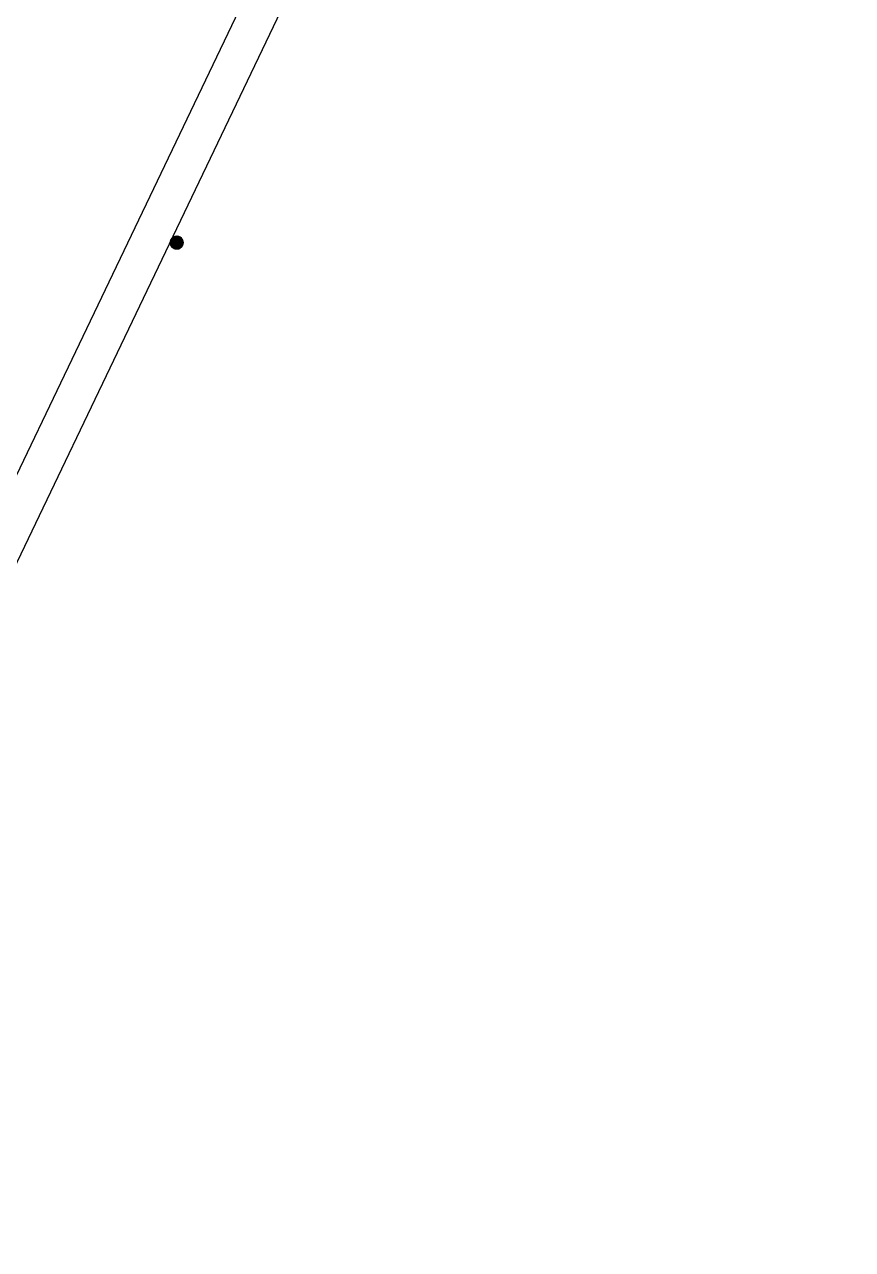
# Model space of a CAD drawing. Extents: x -1989 to 1557, y -2316 to 1157.
# Drawn here: x 1230.1 to 1556.6, y 189.9 to 673.3 of the extents above; entities that cross this region are included whole.
import ezdxf

# ---------------------------------------------------------------- set-up
doc = ezdxf.new("R2010")
doc.units = 0
doc.layers.get('0').update_dxf_attribs({"color": 13, "linetype": 'CONTINUOUS'})
doc.layers.add('COLUMN', color=5, linetype='CONTINUOUS')
doc.layers.add('SITE', color=250, linetype='CONTINUOUS')

# ---------------------------------------------------------------- blocks, each defined once
blk = doc.blocks.new('GROUP_1')
at = {"color": 7}
for p, q in [((1429.58, 2905.6), (1430.01, 2905.83)), ((1429.58, 2905.6, 190), (1430.01, 2905.83)), ((1429.58, 2905.6, 190), (1430.01, 2905.83, 190)), ((1429.89, 2905.77), (1429.72, 2905.69)), ((1430.06, 2905.85), (1429.89, 2905.77)), ((1430.01, 2905.83), (1430.97, 2906.02)), ((1430.01, 2905.83, 190), (1430.97, 2906.02)), ((1430.01, 2905.83, 190), (1430.97, 2906.02, 190)), ((1430.01, 2905.83), (1430.01, 2905.83, 190)), ((1430.23, 2905.91), (1430.06, 2905.85)), ((1430.41, 2905.96), (1430.23, 2905.91)), ((1430.6, 2905.99), (1430.41, 2905.96)), ((1430.78, 2906.01), (1430.6, 2905.99)), ((1430.97, 2906.02), (1430.78, 2906.01)), ((1431.16, 2906.01), (1430.97, 2906.02)), ((1430.97, 2906.02), (1431.93, 2905.83)), ((1430.97, 2906.02), (1430.97, 2906.02, 190)), ((1430.97, 2906.02, 190), (1431.93, 2905.83)), ((1430.97, 2906.02, 190), (1431.93, 2905.83, 190)), ((1431.34, 2905.99), (1431.16, 2906.01)), ((1431.53, 2905.96), (1431.34, 2905.99)), ((1431.71, 2905.91), (1431.53, 2905.96)), ((1431.88, 2905.85), (1431.71, 2905.91)), ((1432.06, 2905.77), (1431.88, 2905.85)), ((1431.93, 2905.83), (1432.36, 2905.6)), ((1431.93, 2905.83), (1431.93, 2905.83, 190)), ((1431.93, 2905.83, 190), (1432.36, 2905.6)), ((1431.93, 2905.83, 190), (1432.36, 2905.6, 190)), ((1432.22, 2905.69), (1432.06, 2905.77)), ((1428.47, 2903.52), (1428.66, 2904.48)), ((1428.47, 2903.52, 190), (1428.66, 2904.48)), ((1428.47, 2903.52, 190), (1428.66, 2904.48, 190)), ((1428.48, 2903.71), (1428.47, 2903.52)), ((1428.47, 2903.52), (1428.48, 2903.33)), ((1428.66, 2902.56), (1428.47, 2903.52)), ((1428.66, 2902.56, 190), (1428.47, 2903.52)), ((1428.47, 2903.52), (1428.47, 2903.52, 190)), ((1428.66, 2902.56, 190), (1428.47, 2903.52, 190)), ((1428.5, 2903.89), (1428.48, 2903.71)), ((1428.48, 2903.33), (1428.5, 2903.15)), ((1428.53, 2904.08), (1428.5, 2903.89)), ((1428.5, 2903.15), (1428.53, 2902.97)), ((1428.58, 2904.26), (1428.53, 2904.08)), ((1428.53, 2902.97), (1428.58, 2902.78)), ((1428.64, 2904.43), (1428.58, 2904.26)), ((1428.58, 2902.78), (1428.64, 2902.61)), ((1428.72, 2904.61), (1428.64, 2904.43)), ((1428.64, 2902.61), (1428.72, 2902.44)), ((1428.66, 2904.48), (1428.89, 2904.91)), ((1428.66, 2904.48, 190), (1428.89, 2904.91)), ((1428.66, 2904.48, 190), (1428.89, 2904.91, 190)), ((1428.66, 2904.48), (1428.66, 2904.48, 190)), ((1428.89, 2902.13), (1428.66, 2902.56)), ((1428.89, 2902.13, 190), (1428.66, 2902.56)), ((1428.66, 2902.56), (1428.66, 2902.56, 190)), ((1428.89, 2902.13, 190), (1428.66, 2902.56, 190)), ((1428.81, 2904.77), (1428.72, 2904.61)), ((1428.72, 2902.44), (1428.81, 2902.27)), ((1428.9, 2904.93), (1428.81, 2904.77)), ((1428.81, 2902.27), (1428.9, 2902.11)), ((1428.89, 2904.91), (1429.2, 2905.29)), ((1428.89, 2904.91, 190), (1429.2, 2905.29)), ((1428.89, 2904.91, 190), (1429.2, 2905.29, 190)), ((1428.89, 2904.91), (1428.89, 2904.91, 190)), ((1429.2, 2901.75), (1428.89, 2902.13)), ((1429.2, 2901.75, 190), (1428.89, 2902.13)), ((1428.89, 2902.13), (1428.89, 2902.13, 190)), ((1429.2, 2901.75, 190), (1428.89, 2902.13, 190)), ((1429.02, 2905.08), (1428.9, 2904.93)), ((1428.9, 2902.11), (1429.02, 2901.96)), ((1429.14, 2905.22), (1429.02, 2905.08)), ((1429.02, 2901.96), (1429.14, 2901.82)), ((1429.27, 2905.35), (1429.14, 2905.22)), ((1429.14, 2901.82), (1429.27, 2901.69)), ((1429.2, 2905.29), (1429.58, 2905.6)), ((1429.2, 2905.29, 190), (1429.58, 2905.6)), ((1429.2, 2905.29, 190), (1429.58, 2905.6, 190)), ((1429.2, 2905.29), (1429.2, 2905.29, 190)), ((1429.58, 2901.44), (1429.2, 2901.75)), ((1429.2, 2901.75), (1429.2, 2901.75, 190)), ((1429.58, 2901.44, 190), (1429.2, 2901.75)), ((1429.58, 2901.44, 190), (1429.2, 2901.75, 190)), ((1429.41, 2905.48), (1429.27, 2905.35)), ((1429.27, 2901.69), (1429.41, 2901.57)), ((1429.56, 2905.59), (1429.41, 2905.48)), ((1429.41, 2901.57), (1429.56, 2901.46)), ((1429.72, 2905.69), (1429.56, 2905.59)), ((1429.56, 2901.46), (1429.72, 2901.36)), ((1429.58, 2905.6), (1429.58, 2905.6, 190)), ((1430.01, 2901.21), (1429.58, 2901.44)), ((1430.01, 2901.21, 190), (1429.58, 2901.44)), ((1429.58, 2901.44), (1429.58, 2901.44, 190)), ((1430.01, 2901.21, 190), (1429.58, 2901.44, 190)), ((1429.72, 2901.36), (1429.89, 2901.27)), ((1429.89, 2901.27), (1430.06, 2901.19)), ((1430.97, 2901.02), (1430.01, 2901.21)), ((1430.97, 2901.02, 190), (1430.01, 2901.21)), ((1430.01, 2901.21), (1430.01, 2901.21, 190)), ((1430.97, 2901.02, 190), (1430.01, 2901.21, 190)), ((1430.06, 2901.19), (1430.23, 2901.13)), ((1430.23, 2901.13), (1430.41, 2901.08)), ((1430.41, 2901.08), (1430.6, 2901.05)), ((1430.6, 2901.05), (1430.78, 2901.03)), ((1430.78, 2901.03), (1430.97, 2901.02)), ((1431.93, 2901.21), (1430.97, 2901.02)), ((1431.93, 2901.21, 190), (1430.97, 2901.02)), ((1431.93, 2901.21, 190), (1430.97, 2901.02, 190)), ((1430.97, 2901.02), (1431.16, 2901.03)), ((1430.97, 2901.02), (1430.97, 2901.02, 190)), ((1431.16, 2901.03), (1431.34, 2901.05)), ((1431.34, 2901.05), (1431.53, 2901.08)), ((1431.53, 2901.08), (1431.71, 2901.13)), ((1431.71, 2901.13), (1431.88, 2901.19)), ((1431.88, 2901.19), (1432.06, 2901.27)), ((1432.36, 2901.44), (1431.93, 2901.21)), ((1432.36, 2901.44, 190), (1431.93, 2901.21)), ((1432.36, 2901.44, 190), (1431.93, 2901.21, 190)), ((1431.93, 2901.21), (1431.93, 2901.21, 190)), ((1432.06, 2901.27), (1432.22, 2901.36)), ((1432.38, 2905.59), (1432.22, 2905.69)), ((1432.22, 2901.36), (1432.38, 2901.46)), ((1432.36, 2905.6), (1432.74, 2905.29)), ((1432.36, 2905.6), (1432.36, 2905.6, 190)), ((1432.36, 2905.6, 190), (1432.74, 2905.29)), ((1432.36, 2905.6, 190), (1432.74, 2905.29, 190)), ((1432.74, 2901.75), (1432.36, 2901.44)), ((1432.74, 2901.75, 190), (1432.36, 2901.44)), ((1432.74, 2901.75, 190), (1432.36, 2901.44, 190)), ((1432.36, 2901.44), (1432.36, 2901.44, 190)), ((1432.53, 2905.48), (1432.38, 2905.59)), ((1432.38, 2901.46), (1432.53, 2901.57)), ((1432.67, 2905.35), (1432.53, 2905.48)), ((1432.53, 2901.57), (1432.67, 2901.69)), ((1432.8, 2905.22), (1432.67, 2905.35)), ((1432.67, 2901.69), (1432.8, 2901.82)), ((1432.74, 2905.29), (1433.05, 2904.91)), ((1432.74, 2905.29), (1432.74, 2905.29, 190)), ((1432.74, 2905.29, 190), (1433.05, 2904.91)), ((1432.74, 2905.29, 190), (1433.05, 2904.91, 190)), ((1433.05, 2902.13), (1432.74, 2901.75)), ((1433.05, 2902.13, 190), (1432.74, 2901.75)), ((1433.05, 2902.13, 190), (1432.74, 2901.75, 190)), ((1432.74, 2901.75), (1432.74, 2901.75, 190)), ((1432.92, 2905.08), (1432.8, 2905.22)), ((1432.8, 2901.82), (1432.92, 2901.96)), ((1433.04, 2904.93), (1432.92, 2905.08)), ((1432.92, 2901.96), (1433.04, 2902.11)), ((1433.14, 2904.77), (1433.04, 2904.93)), ((1433.04, 2902.11), (1433.14, 2902.27)), ((1433.05, 2904.91), (1433.28, 2904.48)), ((1433.05, 2904.91), (1433.05, 2904.91, 190)), ((1433.05, 2904.91, 190), (1433.28, 2904.48)), ((1433.05, 2904.91, 190), (1433.28, 2904.48, 190)), ((1433.28, 2902.56), (1433.05, 2902.13)), ((1433.28, 2902.56, 190), (1433.05, 2902.13)), ((1433.28, 2902.56, 190), (1433.05, 2902.13, 190)), ((1433.05, 2902.13), (1433.05, 2902.13, 190)), ((1433.22, 2904.61), (1433.14, 2904.77)), ((1433.14, 2902.27), (1433.22, 2902.44)), ((1433.3, 2904.43), (1433.22, 2904.61)), ((1433.22, 2902.44), (1433.3, 2902.61)), ((1433.28, 2904.48), (1433.47, 2903.52)), ((1433.28, 2904.48), (1433.28, 2904.48, 190)), ((1433.28, 2904.48, 190), (1433.47, 2903.52)), ((1433.28, 2904.48, 190), (1433.47, 2903.52, 190)), ((1433.47, 2903.52), (1433.28, 2902.56)), ((1433.47, 2903.52, 190), (1433.28, 2902.56)), ((1433.47, 2903.52, 190), (1433.28, 2902.56, 190)), ((1433.28, 2902.56), (1433.28, 2902.56, 190)), ((1433.36, 2904.26), (1433.3, 2904.43)), ((1433.3, 2902.61), (1433.36, 2902.78)), ((1433.41, 2904.08), (1433.36, 2904.26)), ((1433.36, 2902.78), (1433.41, 2902.97)), ((1433.44, 2903.89), (1433.41, 2904.08)), ((1433.41, 2902.97), (1433.44, 2903.15)), ((1433.46, 2903.71), (1433.44, 2903.89)), ((1433.44, 2903.15), (1433.46, 2903.33)), ((1433.47, 2903.52), (1433.46, 2903.71)), ((1433.46, 2903.33), (1433.47, 2903.52)), ((1433.47, 2903.52), (1433.47, 2903.52, 190))]:
    blk.add_line(p, q, dxfattribs=at)
at = {"layer": 'COLUMN', "color": 7}
blk.add_polyline3d([(1433.47, 2903.52, 0), (1433.39, 2904.14, 0), (1433.16, 2904.73, 0), (1432.79, 2905.23, 0), (1432.31, 2905.63, 0), (1431.74, 2905.9, 0), (1431.13, 2906.02, 0), (1430.5, 2905.98, 0), (1429.91, 2905.78, 0), (1429.38, 2905.45, 0), (1428.95, 2904.99, 0), (1428.65, 2904.44, 0), (1428.49, 2903.83, 0), (1428.49, 2903.21, 0), (1428.65, 2902.6, 0), (1428.95, 2902.05, 0), (1429.38, 2901.6, 0), (1429.91, 2901.26, 0), (1430.5, 2901.07, 0), (1431.13, 2901.03, 0), (1431.74, 2901.14, 0), (1432.31, 2901.41, 0), (1432.79, 2901.81, 0), (1433.16, 2902.32, 0), (1433.39, 2902.9, 0), (1433.47, 2903.52, 0)], close=True, dxfattribs=at)
at = {"layer": 'SITE', "color": 7}
for points in [[(1683.97, 3473.09, 0), (36.01, 27.35, 0)], [(1697.51, 3466.62, 0), (49.55, 20.88, 0)]]:
    blk.add_polyline3d(points, dxfattribs=at)
at = {"layer": 'COLUMN', "color": 7}
mesh = blk.add_polyface(dxfattribs=at)
corners = [(1428.48, 2903.33), (1428.48, 2903.71), (1428.47, 2903.52), (1428.5, 2903.15), (1428.5, 2903.89), (1428.53, 2902.97), (1428.53, 2904.08), (1428.58, 2902.78), (1428.58, 2904.26), (1428.64, 2902.61), (1428.64, 2904.43), (1428.72, 2902.44), (1428.72, 2904.61), (1428.81, 2902.27), (1428.81, 2904.77), (1428.9, 2902.11), (1428.9, 2904.93), (1429.02, 2901.96), (1429.02, 2905.08), (1429.14, 2901.82), (1429.14, 2905.22), (1429.27, 2901.69), (1429.27, 2905.35), (1429.41, 2901.57), (1429.41, 2905.48), (1429.56, 2901.46), (1429.56, 2905.59), (1429.72, 2901.36), (1429.72, 2905.69), (1429.89, 2901.27), (1429.89, 2905.77), (1430.06, 2901.19), (1430.06, 2905.85), (1430.23, 2901.13), (1430.23, 2905.91), (1430.41, 2901.08), (1430.41, 2905.96), (1430.6, 2901.05), (1430.6, 2905.99), (1430.78, 2901.03), (1430.78, 2906.01), (1430.97, 2901.02), (1430.97, 2906.02), (1431.16, 2901.03), (1431.16, 2906.01), (1431.34, 2901.05), (1431.34, 2905.99), (1431.53, 2901.08), (1431.53, 2905.96), (1431.71, 2901.13), (1431.71, 2905.91), (1431.88, 2901.19), (1431.88, 2905.85), (1432.06, 2901.27), (1432.06, 2905.77), (1432.22, 2901.36), (1432.22, 2905.69), (1432.38, 2901.46), (1432.38, 2905.59), (1432.53, 2901.57), (1432.53, 2905.48), (1432.67, 2901.69), (1432.67, 2905.35), (1432.8, 2901.82), (1432.8, 2905.22), (1432.92, 2901.96), (1432.92, 2905.08), (1433.04, 2902.11), (1433.04, 2904.93), (1433.14, 2902.27), (1433.14, 2904.77), (1433.22, 2902.44), (1433.22, 2904.61), (1433.3, 2902.61), (1433.3, 2904.43), (1433.36, 2902.78), (1433.36, 2904.26), (1433.41, 2902.97), (1433.41, 2904.08), (1433.44, 2903.15), (1433.44, 2903.89), (1433.46, 2903.33), (1433.46, 2903.71), (1433.47, 2903.52)]
mesh.append_faces([[corners[k] for k in face] for face in [(0, 1, 2), (82, 81, 83)]], dxfattribs={"vtx0": -1, "color": 7})
mesh.append_faces([[corners[k] for k in face] for face in [(1, 3, 4), (4, 5, 6), (6, 7, 8), (8, 9, 10), (10, 11, 12), (12, 13, 14), (14, 15, 16), (16, 17, 18), (18, 19, 20), (20, 21, 22), (22, 23, 24), (24, 25, 26), (26, 27, 28), (28, 29, 30), (30, 31, 32), (32, 33, 34), (34, 35, 36), (36, 37, 38), (38, 39, 40), (40, 41, 42), (42, 43, 44), (44, 45, 46), (46, 47, 48), (48, 49, 50), (50, 51, 52), (52, 53, 54), (54, 55, 56), (56, 57, 58), (58, 59, 60), (60, 61, 62), (62, 63, 64), (64, 65, 66), (66, 67, 68), (68, 69, 70), (70, 71, 72), (72, 73, 74), (74, 75, 76), (76, 77, 78), (78, 79, 80), (80, 81, 82)]], dxfattribs={"vtx0": -1, "vtx1": -1, "color": 7})
mesh.append_faces([[corners[k] for k in face] for face in [(1, 0, 3), (4, 3, 5), (6, 5, 7), (8, 7, 9), (10, 9, 11), (12, 11, 13), (14, 13, 15), (16, 15, 17), (18, 17, 19), (20, 19, 21), (22, 21, 23), (24, 23, 25), (26, 25, 27), (28, 27, 29), (30, 29, 31), (32, 31, 33), (34, 33, 35), (36, 35, 37), (38, 37, 39), (40, 39, 41), (42, 41, 43), (44, 43, 45), (46, 45, 47), (48, 47, 49), (50, 49, 51), (52, 51, 53), (54, 53, 55), (56, 55, 57), (58, 57, 59), (60, 59, 61), (62, 61, 63), (64, 63, 65), (66, 65, 67), (68, 67, 69), (70, 69, 71), (72, 71, 73), (74, 73, 75), (76, 75, 77), (78, 77, 79), (80, 79, 81)]], dxfattribs={"vtx0": -1, "vtx2": -1, "color": 7})
mesh = blk.add_polyface(dxfattribs=at)
corners = [(1428.66, 2904.48), (1428.66, 2902.56), (1428.47, 2903.52), (1428.89, 2904.91), (1428.89, 2902.13), (1429.2, 2905.29), (1429.2, 2901.75), (1429.58, 2905.6), (1429.58, 2901.44), (1430.01, 2905.83), (1430.01, 2901.21), (1430.97, 2906.02), (1430.97, 2901.02), (1431.93, 2905.83), (1431.93, 2901.21), (1432.36, 2905.6), (1432.36, 2901.44), (1432.74, 2905.29), (1432.74, 2901.75), (1433.05, 2904.91), (1433.05, 2902.13), (1433.28, 2904.48), (1433.28, 2902.56), (1433.47, 2903.52)]
mesh.append_faces([[corners[k] for k in face] for face in [(0, 1, 2), (22, 21, 23)]], dxfattribs={"vtx0": -1, "color": 7})
mesh.append_faces([[corners[k] for k in face] for face in [(1, 3, 4), (4, 5, 6), (6, 7, 8), (8, 9, 10), (10, 11, 12), (12, 13, 14), (14, 15, 16), (16, 17, 18), (18, 19, 20), (20, 21, 22)]], dxfattribs={"vtx0": -1, "vtx1": -1, "color": 7})
mesh.append_faces([[corners[k] for k in face] for face in [(1, 0, 3), (4, 3, 5), (6, 5, 7), (8, 7, 9), (10, 9, 11), (12, 11, 13), (14, 13, 15), (16, 15, 17), (18, 17, 19), (20, 19, 21)]], dxfattribs={"vtx0": -1, "vtx2": -1, "color": 7})
mesh = blk.add_polyface(dxfattribs=at)
corners = [(1428.66, 2902.56, 190), (1428.66, 2904.48, 190), (1428.47, 2903.52, 190), (1428.89, 2902.13, 190), (1428.89, 2904.91, 190), (1429.2, 2901.75, 190), (1429.2, 2905.29, 190), (1429.58, 2901.44, 190), (1429.58, 2905.6, 190), (1430.01, 2901.21, 190), (1430.01, 2905.83, 190), (1430.97, 2901.02, 190), (1430.97, 2906.02, 190), (1431.93, 2901.21, 190), (1431.93, 2905.83, 190), (1432.36, 2901.44, 190), (1432.36, 2905.6, 190), (1432.74, 2901.75, 190), (1432.74, 2905.29, 190), (1433.05, 2902.13, 190), (1433.05, 2904.91, 190), (1433.28, 2902.56, 190), (1433.28, 2904.48, 190), (1433.47, 2903.52, 190)]
mesh.append_faces([[corners[k] for k in face] for face in [(0, 1, 2), (22, 21, 23)]], dxfattribs={"vtx0": -1, "color": 7})
mesh.append_faces([[corners[k] for k in face] for face in [(1, 3, 4), (4, 5, 6), (6, 7, 8), (8, 9, 10), (10, 11, 12), (12, 13, 14), (14, 15, 16), (16, 17, 18), (18, 19, 20), (20, 21, 22)]], dxfattribs={"vtx0": -1, "vtx1": -1, "color": 7})
mesh.append_faces([[corners[k] for k in face] for face in [(1, 0, 3), (4, 3, 5), (6, 5, 7), (8, 7, 9), (10, 9, 11), (12, 11, 13), (14, 13, 15), (16, 15, 17), (18, 17, 19), (20, 19, 21)]], dxfattribs={"vtx0": -1, "vtx2": -1, "color": 7})
mesh = blk.add_polyface(dxfattribs=at)
corners = [(1429.58, 2905.6, 190), (1430.01, 2905.83), (1429.58, 2905.6)]
mesh.append_faces([[corners[k] for k in face] for face in [(0, 1, 2)]], dxfattribs={"color": 7})
mesh = blk.add_polyface(dxfattribs=at)
corners = [(1430.01, 2905.83, 190), (1430.01, 2905.83), (1429.58, 2905.6, 190)]
mesh.append_faces([[corners[k] for k in face] for face in [(0, 1, 2)]], dxfattribs={"color": 7})
mesh = blk.add_polyface(dxfattribs=at)
corners = [(1430.01, 2905.83, 190), (1430.97, 2906.02), (1430.01, 2905.83)]
mesh.append_faces([[corners[k] for k in face] for face in [(0, 1, 2)]], dxfattribs={"color": 7})
mesh = blk.add_polyface(dxfattribs=at)
corners = [(1430.97, 2906.02, 190), (1430.97, 2906.02), (1430.01, 2905.83, 190)]
mesh.append_faces([[corners[k] for k in face] for face in [(0, 1, 2)]], dxfattribs={"color": 7})
mesh = blk.add_polyface(dxfattribs=at)
corners = [(1430.97, 2906.02, 190), (1431.93, 2905.83), (1430.97, 2906.02)]
mesh.append_faces([[corners[k] for k in face] for face in [(0, 1, 2)]], dxfattribs={"color": 7})
mesh = blk.add_polyface(dxfattribs=at)
corners = [(1431.93, 2905.83, 190), (1431.93, 2905.83), (1430.97, 2906.02, 190)]
mesh.append_faces([[corners[k] for k in face] for face in [(0, 1, 2)]], dxfattribs={"color": 7})
mesh = blk.add_polyface(dxfattribs=at)
corners = [(1431.93, 2905.83, 190), (1432.36, 2905.6), (1431.93, 2905.83)]
mesh.append_faces([[corners[k] for k in face] for face in [(0, 1, 2)]], dxfattribs={"color": 7})
mesh = blk.add_polyface(dxfattribs=at)
corners = [(1432.36, 2905.6, 190), (1432.36, 2905.6), (1431.93, 2905.83, 190)]
mesh.append_faces([[corners[k] for k in face] for face in [(0, 1, 2)]], dxfattribs={"color": 7})
mesh = blk.add_polyface(dxfattribs=at)
corners = [(1428.66, 2904.48), (1428.47, 2903.52), (1428.47, 2903.52, 190)]
mesh.append_faces([[corners[k] for k in face] for face in [(0, 1, 2)]], dxfattribs={"color": 7})
mesh = blk.add_polyface(dxfattribs=at)
corners = [(1428.66, 2904.48), (1428.47, 2903.52, 190), (1428.66, 2904.48, 190)]
mesh.append_faces([[corners[k] for k in face] for face in [(0, 1, 2)]], dxfattribs={"color": 7})
mesh = blk.add_polyface(dxfattribs=at)
corners = [(1428.47, 2903.52), (1428.66, 2902.56), (1428.66, 2902.56, 190)]
mesh.append_faces([[corners[k] for k in face] for face in [(0, 1, 2)]], dxfattribs={"color": 7})
mesh = blk.add_polyface(dxfattribs=at)
corners = [(1428.47, 2903.52), (1428.66, 2902.56, 190), (1428.47, 2903.52, 190)]
mesh.append_faces([[corners[k] for k in face] for face in [(0, 1, 2)]], dxfattribs={"color": 7})
mesh = blk.add_polyface(dxfattribs=at)
corners = [(1428.89, 2904.91), (1428.66, 2904.48), (1428.66, 2904.48, 190)]
mesh.append_faces([[corners[k] for k in face] for face in [(0, 1, 2)]], dxfattribs={"color": 7})
mesh = blk.add_polyface(dxfattribs=at)
corners = [(1428.89, 2904.91), (1428.66, 2904.48, 190), (1428.89, 2904.91, 190)]
mesh.append_faces([[corners[k] for k in face] for face in [(0, 1, 2)]], dxfattribs={"color": 7})
mesh = blk.add_polyface(dxfattribs=at)
corners = [(1428.66, 2902.56), (1428.89, 2902.13), (1428.89, 2902.13, 190)]
mesh.append_faces([[corners[k] for k in face] for face in [(0, 1, 2)]], dxfattribs={"color": 7})
mesh = blk.add_polyface(dxfattribs=at)
corners = [(1428.66, 2902.56), (1428.89, 2902.13, 190), (1428.66, 2902.56, 190)]
mesh.append_faces([[corners[k] for k in face] for face in [(0, 1, 2)]], dxfattribs={"color": 7})
mesh = blk.add_polyface(dxfattribs=at)
corners = [(1429.2, 2905.29), (1428.89, 2904.91), (1428.89, 2904.91, 190)]
mesh.append_faces([[corners[k] for k in face] for face in [(0, 1, 2)]], dxfattribs={"color": 7})
mesh = blk.add_polyface(dxfattribs=at)
corners = [(1429.2, 2905.29), (1428.89, 2904.91, 190), (1429.2, 2905.29, 190)]
mesh.append_faces([[corners[k] for k in face] for face in [(0, 1, 2)]], dxfattribs={"color": 7})
mesh = blk.add_polyface(dxfattribs=at)
corners = [(1428.89, 2902.13), (1429.2, 2901.75), (1429.2, 2901.75, 190)]
mesh.append_faces([[corners[k] for k in face] for face in [(0, 1, 2)]], dxfattribs={"color": 7})
mesh = blk.add_polyface(dxfattribs=at)
corners = [(1428.89, 2902.13), (1429.2, 2901.75, 190), (1428.89, 2902.13, 190)]
mesh.append_faces([[corners[k] for k in face] for face in [(0, 1, 2)]], dxfattribs={"color": 7})
mesh = blk.add_polyface(dxfattribs=at)
corners = [(1429.2, 2905.29, 190), (1429.58, 2905.6), (1429.2, 2905.29)]
mesh.append_faces([[corners[k] for k in face] for face in [(0, 1, 2)]], dxfattribs={"color": 7})
mesh = blk.add_polyface(dxfattribs=at)
corners = [(1429.58, 2905.6, 190), (1429.58, 2905.6), (1429.2, 2905.29, 190)]
mesh.append_faces([[corners[k] for k in face] for face in [(0, 1, 2)]], dxfattribs={"color": 7})
mesh = blk.add_polyface(dxfattribs=at)
corners = [(1429.58, 2901.44, 190), (1429.2, 2901.75), (1429.58, 2901.44)]
mesh.append_faces([[corners[k] for k in face] for face in [(0, 1, 2)]], dxfattribs={"color": 7})
mesh = blk.add_polyface(dxfattribs=at)
corners = [(1429.2, 2901.75, 190), (1429.2, 2901.75), (1429.58, 2901.44, 190)]
mesh.append_faces([[corners[k] for k in face] for face in [(0, 1, 2)]], dxfattribs={"color": 7})
mesh = blk.add_polyface(dxfattribs=at)
corners = [(1430.01, 2901.21, 190), (1429.58, 2901.44), (1430.01, 2901.21)]
mesh.append_faces([[corners[k] for k in face] for face in [(0, 1, 2)]], dxfattribs={"color": 7})
mesh = blk.add_polyface(dxfattribs=at)
corners = [(1429.58, 2901.44, 190), (1429.58, 2901.44), (1430.01, 2901.21, 190)]
mesh.append_faces([[corners[k] for k in face] for face in [(0, 1, 2)]], dxfattribs={"color": 7})
mesh = blk.add_polyface(dxfattribs=at)
corners = [(1430.97, 2901.02, 190), (1430.01, 2901.21), (1430.97, 2901.02)]
mesh.append_faces([[corners[k] for k in face] for face in [(0, 1, 2)]], dxfattribs={"color": 7})
mesh = blk.add_polyface(dxfattribs=at)
corners = [(1430.01, 2901.21, 190), (1430.01, 2901.21), (1430.97, 2901.02, 190)]
mesh.append_faces([[corners[k] for k in face] for face in [(0, 1, 2)]], dxfattribs={"color": 7})
mesh = blk.add_polyface(dxfattribs=at)
corners = [(1431.93, 2901.21, 190), (1430.97, 2901.02), (1431.93, 2901.21)]
mesh.append_faces([[corners[k] for k in face] for face in [(0, 1, 2)]], dxfattribs={"color": 7})
mesh = blk.add_polyface(dxfattribs=at)
corners = [(1430.97, 2901.02, 190), (1430.97, 2901.02), (1431.93, 2901.21, 190)]
mesh.append_faces([[corners[k] for k in face] for face in [(0, 1, 2)]], dxfattribs={"color": 7})
mesh = blk.add_polyface(dxfattribs=at)
corners = [(1432.36, 2901.44, 190), (1431.93, 2901.21), (1432.36, 2901.44)]
mesh.append_faces([[corners[k] for k in face] for face in [(0, 1, 2)]], dxfattribs={"color": 7})
mesh = blk.add_polyface(dxfattribs=at)
corners = [(1431.93, 2901.21, 190), (1431.93, 2901.21), (1432.36, 2901.44, 190)]
mesh.append_faces([[corners[k] for k in face] for face in [(0, 1, 2)]], dxfattribs={"color": 7})
mesh = blk.add_polyface(dxfattribs=at)
corners = [(1432.36, 2905.6, 190), (1432.74, 2905.29), (1432.36, 2905.6)]
mesh.append_faces([[corners[k] for k in face] for face in [(0, 1, 2)]], dxfattribs={"color": 7})
mesh = blk.add_polyface(dxfattribs=at)
corners = [(1432.74, 2905.29, 190), (1432.74, 2905.29), (1432.36, 2905.6, 190)]
mesh.append_faces([[corners[k] for k in face] for face in [(0, 1, 2)]], dxfattribs={"color": 7})
mesh = blk.add_polyface(dxfattribs=at)
corners = [(1432.74, 2901.75, 190), (1432.36, 2901.44), (1432.74, 2901.75)]
mesh.append_faces([[corners[k] for k in face] for face in [(0, 1, 2)]], dxfattribs={"color": 7})
mesh = blk.add_polyface(dxfattribs=at)
corners = [(1432.36, 2901.44, 190), (1432.36, 2901.44), (1432.74, 2901.75, 190)]
mesh.append_faces([[corners[k] for k in face] for face in [(0, 1, 2)]], dxfattribs={"color": 7})
mesh = blk.add_polyface(dxfattribs=at)
corners = [(1432.74, 2905.29, 190), (1433.05, 2904.91), (1432.74, 2905.29)]
mesh.append_faces([[corners[k] for k in face] for face in [(0, 1, 2)]], dxfattribs={"color": 7})
mesh = blk.add_polyface(dxfattribs=at)
corners = [(1432.74, 2905.29, 190), (1433.05, 2904.91, 190), (1433.05, 2904.91)]
mesh.append_faces([[corners[k] for k in face] for face in [(0, 1, 2)]], dxfattribs={"color": 7})
mesh = blk.add_polyface(dxfattribs=at)
corners = [(1433.05, 2902.13, 190), (1432.74, 2901.75), (1433.05, 2902.13)]
mesh.append_faces([[corners[k] for k in face] for face in [(0, 1, 2)]], dxfattribs={"color": 7})
mesh = blk.add_polyface(dxfattribs=at)
corners = [(1433.05, 2902.13, 190), (1432.74, 2901.75, 190), (1432.74, 2901.75)]
mesh.append_faces([[corners[k] for k in face] for face in [(0, 1, 2)]], dxfattribs={"color": 7})
mesh = blk.add_polyface(dxfattribs=at)
corners = [(1433.05, 2904.91, 190), (1433.28, 2904.48), (1433.05, 2904.91)]
mesh.append_faces([[corners[k] for k in face] for face in [(0, 1, 2)]], dxfattribs={"color": 7})
mesh = blk.add_polyface(dxfattribs=at)
corners = [(1433.05, 2904.91, 190), (1433.28, 2904.48, 190), (1433.28, 2904.48)]
mesh.append_faces([[corners[k] for k in face] for face in [(0, 1, 2)]], dxfattribs={"color": 7})
mesh = blk.add_polyface(dxfattribs=at)
corners = [(1433.28, 2902.56, 190), (1433.05, 2902.13), (1433.28, 2902.56)]
mesh.append_faces([[corners[k] for k in face] for face in [(0, 1, 2)]], dxfattribs={"color": 7})
mesh = blk.add_polyface(dxfattribs=at)
corners = [(1433.28, 2902.56, 190), (1433.05, 2902.13, 190), (1433.05, 2902.13)]
mesh.append_faces([[corners[k] for k in face] for face in [(0, 1, 2)]], dxfattribs={"color": 7})
mesh = blk.add_polyface(dxfattribs=at)
corners = [(1433.28, 2904.48, 190), (1433.47, 2903.52), (1433.28, 2904.48)]
mesh.append_faces([[corners[k] for k in face] for face in [(0, 1, 2)]], dxfattribs={"color": 7})
mesh = blk.add_polyface(dxfattribs=at)
corners = [(1433.28, 2904.48, 190), (1433.47, 2903.52, 190), (1433.47, 2903.52)]
mesh.append_faces([[corners[k] for k in face] for face in [(0, 1, 2)]], dxfattribs={"color": 7})
mesh = blk.add_polyface(dxfattribs=at)
corners = [(1433.47, 2903.52, 190), (1433.28, 2902.56), (1433.47, 2903.52)]
mesh.append_faces([[corners[k] for k in face] for face in [(0, 1, 2)]], dxfattribs={"color": 7})
mesh = blk.add_polyface(dxfattribs=at)
corners = [(1433.47, 2903.52, 190), (1433.28, 2902.56, 190), (1433.28, 2902.56)]
mesh.append_faces([[corners[k] for k in face] for face in [(0, 1, 2)]], dxfattribs={"color": 7})

msp = doc.modelspace()

# ---------------------------------------------------------------- block references
at = {"color": 7}
msp.add_blockref('GROUP_1', (-140.87, -2316.29), dxfattribs=at)

doc.saveas('drawing.dxf')
